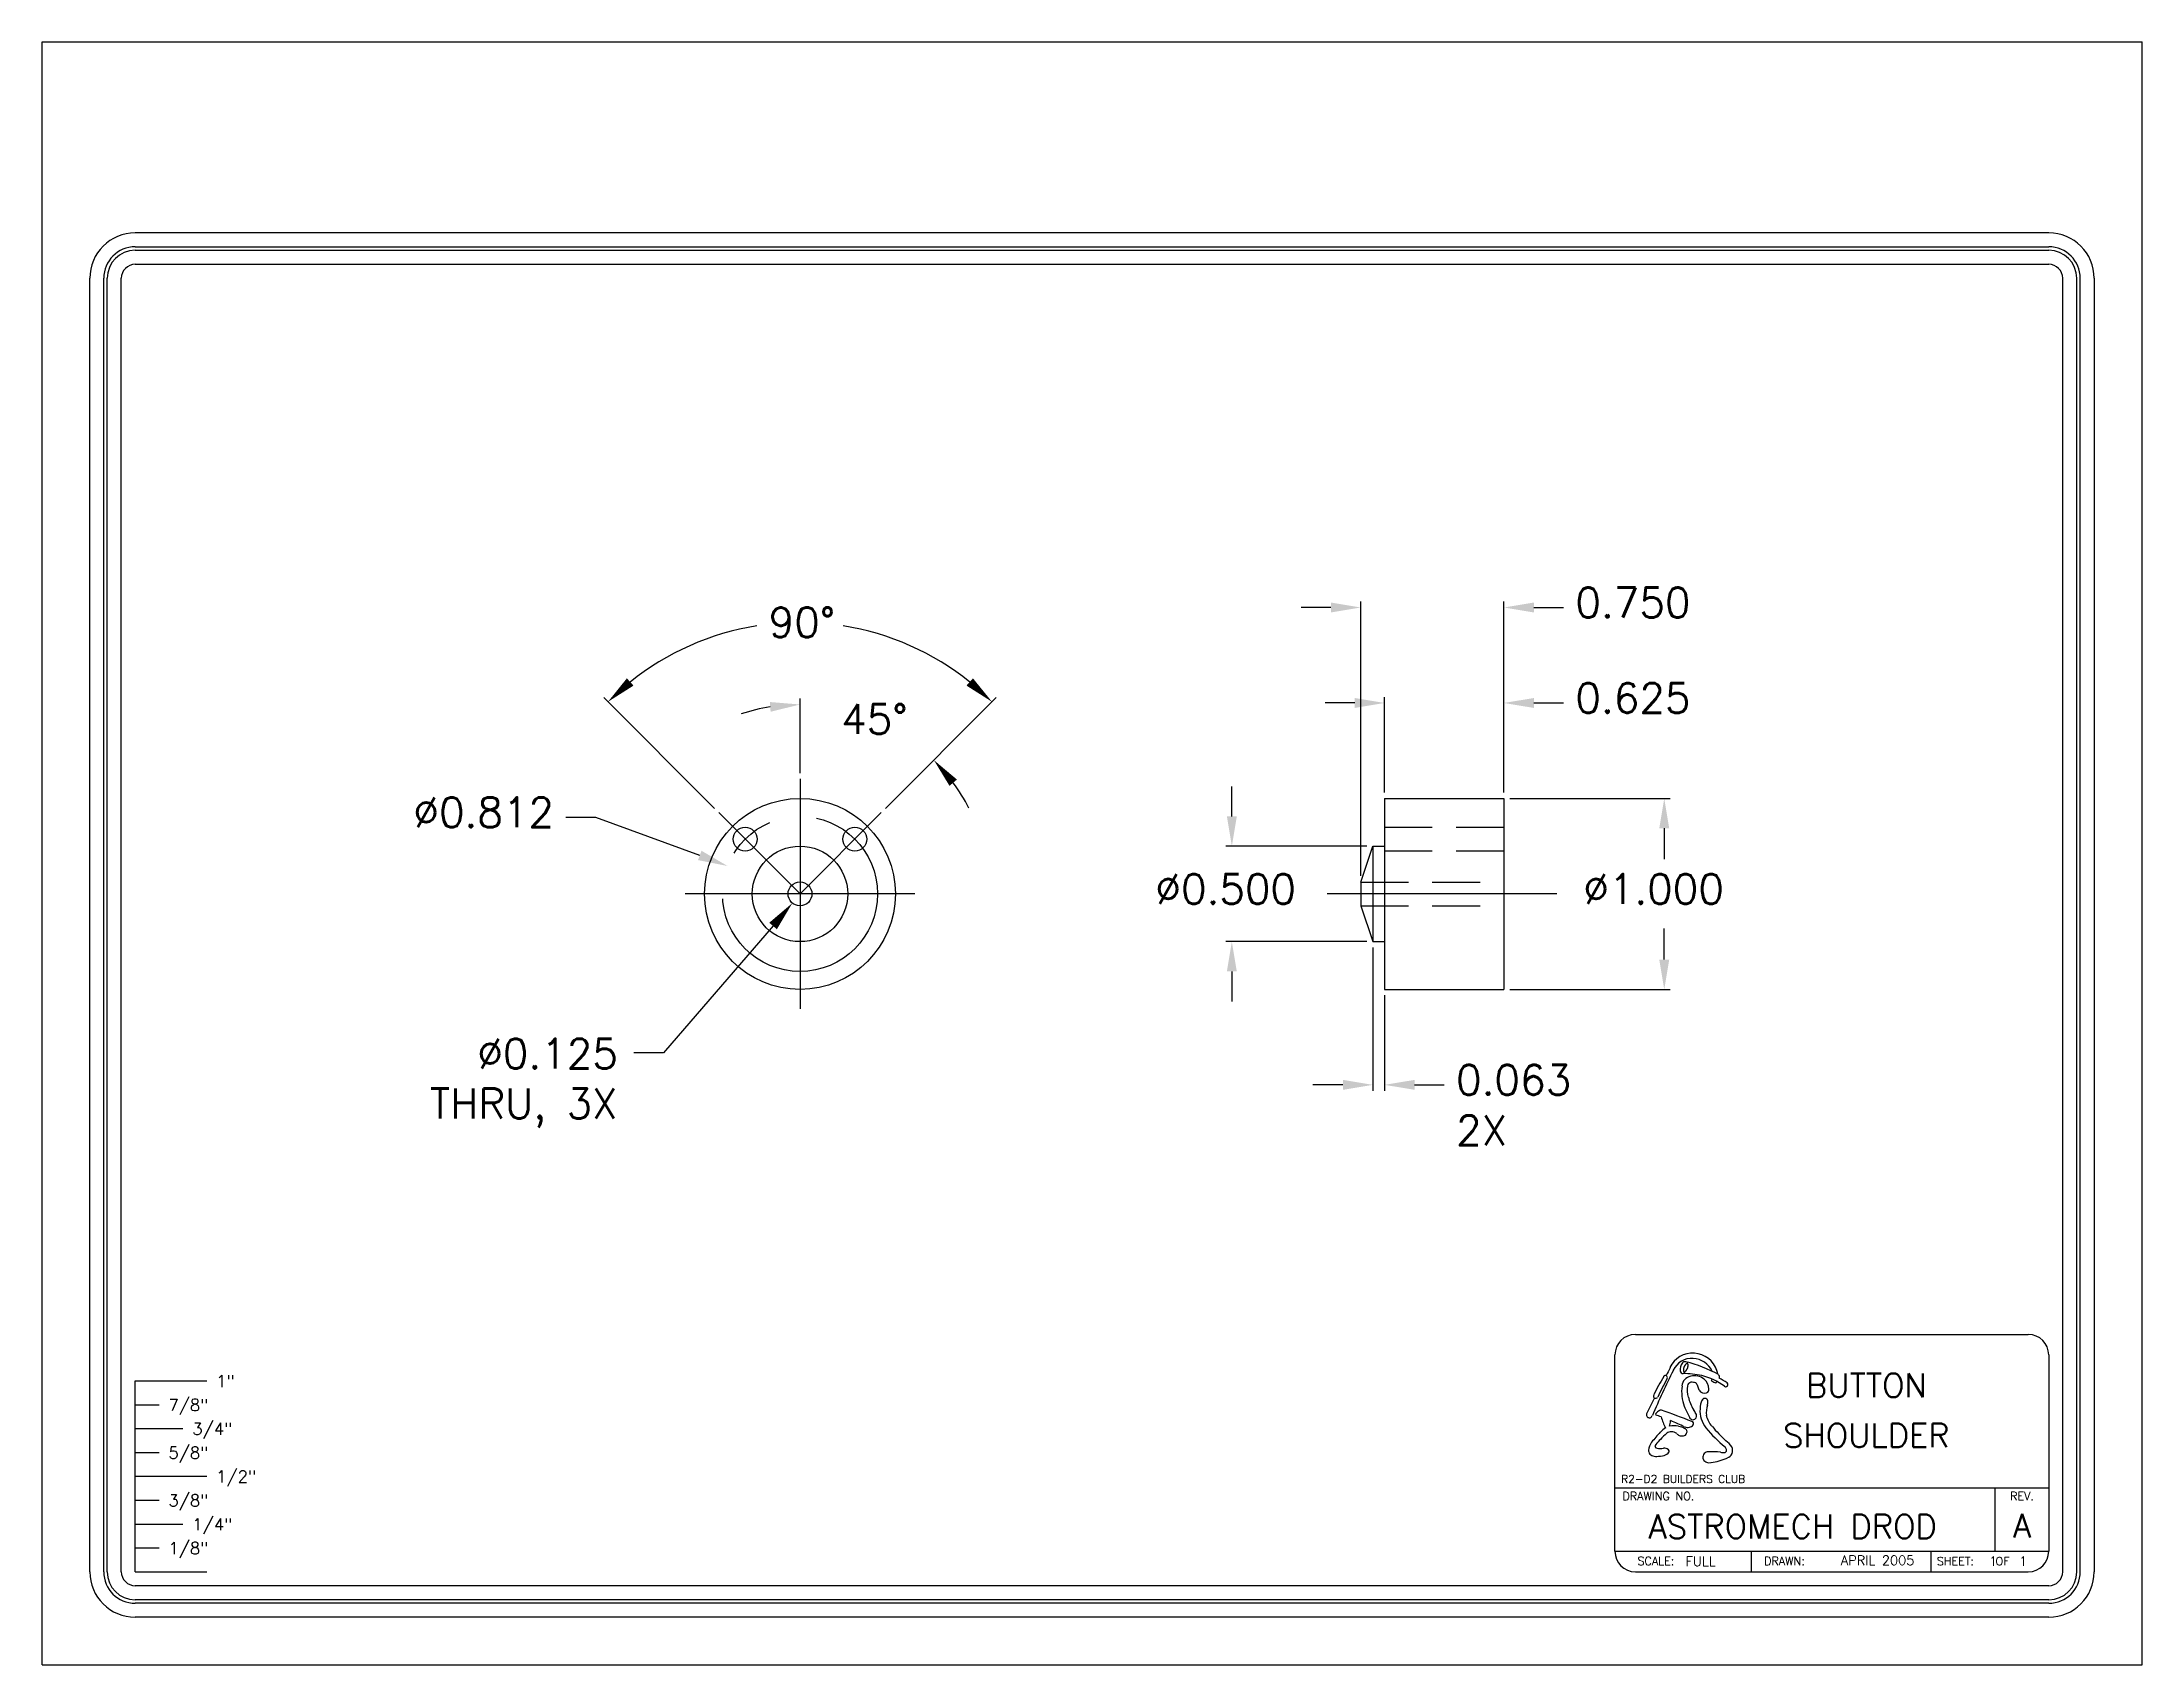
# Model space of a CAD drawing. Extents: x 12 to 23, y 3.7 to 12.2.
import ezdxf
from ezdxf.enums import TextEntityAlignment as Align

# ---------------------------------------------------------------- set-up
doc = ezdxf.new("R2010")
doc.units = 0
doc.linetypes.add('CENTER', pattern=[2, 1.25, -0.25, 0.25, -0.25])
doc.linetypes.add('HIDDEN', pattern=[0.375, 0.25, -0.125])
doc.layers.get('0').update_dxf_attribs({"linetype": 'CONTINUOUS'})
for name, color, linetype in [('DIMENSION', 1, 'CONTINUOUS'), ('FORM', 5, 'CONTINUOUS'), ('SHOULDER_-_BUTTON', 7, 'CONTINUOUS')]:
    doc.layers.add(name, color=color, linetype=linetype)
doc.styles.get("Standard").update_dxf_attribs({"font": 'simplex.shx'})

msp = doc.modelspace()

# ---------------------------------------------------------------- linework, layer by layer
for p, q in [((11.967, 3.688), (11.967, 12.188)), ((11.967, 12.188), (22.967, 12.188)), ((22.967, 3.688), (22.967, 12.188)), ((12.455, 4.176), (12.455, 5.176)), ((12.455, 5.176), (12.83, 5.176)), ((12.455, 5.051), (12.58, 5.051)), ((12.455, 4.926), (12.705, 4.926)), ((12.455, 4.801), (12.58, 4.801)), ((12.455, 4.676), (12.83, 4.676)), ((12.455, 4.551), (12.58, 4.551)), ((12.455, 4.426), (12.705, 4.426)), ((12.455, 4.301), (12.58, 4.301)), ((12.455, 4.176), (12.83, 4.176)), ((11.967, 3.688), (22.967, 3.688))]:
    msp.add_line(p, q)
at = {"layer": 'DIMENSION'}
for p, q in [((18.874, 7.82), (18.874, 9.257)), ((19.624, 8.257), (19.624, 9.257)), ((18.718, 9.226), (18.562, 9.226)), ((19.781, 9.226), (19.937, 9.226)), ((15.489, 8.174), (14.909, 8.754)), ((15.937, 8.359), (15.937, 8.749)), ((16.384, 8.174), (16.965, 8.754)), ((18.843, 8.726), (18.687, 8.726)), ((18.999, 8.257), (18.999, 8.757)), ((19.624, 8.257), (19.624, 8.757)), ((19.781, 8.726), (19.937, 8.726)), ((16.384, 8.174), (16.66, 8.449)), ((18.199, 8.132), (18.199, 8.288)), ((19.656, 8.226), (20.495, 8.226)), ((14.868, 8.127), (14.711, 8.127)), ((15.412, 7.928), (14.868, 8.127)), ((20.464, 8.07), (20.464, 7.908)), ((18.906, 7.976), (18.168, 7.976)), ((15.796, 7.558), (15.222, 6.893)), ((20.464, 7.382), (20.464, 7.544)), ((18.906, 7.476), (18.168, 7.476)), ((18.937, 7.445), (18.937, 6.695)), ((18.199, 7.32), (18.199, 7.163)), ((18.999, 7.195), (18.999, 6.695)), ((19.656, 7.226), (20.495, 7.226)), ((15.222, 6.893), (15.066, 6.893)), ((18.781, 6.726), (18.624, 6.726)), ((19.156, 6.726), (19.312, 6.726))]:
    msp.add_line(p, q, dxfattribs=at)
for radius, start, end in [(1.422, 99.1498, 128.7031), (1.422, 51.2969, 80.8502), (0.992, 99.0361, 108.0721), (0.992, 26.9279, 35.9639)]:
    msp.add_arc((15.937, 7.726), radius, start, end, dxfattribs=at)
for points in [[(18.718, 9.252), (18.718, 9.2), (18.874, 9.226)], [(19.781, 9.252), (19.781, 9.2), (19.624, 9.226)], [(15.065, 8.817), (15.03, 8.855), (14.931, 8.732)], [(16.843, 8.855), (16.809, 8.817), (16.943, 8.732)], [(15.779, 8.731), (15.783, 8.68), (15.937, 8.718)], [(18.843, 8.752), (18.843, 8.7), (18.999, 8.726)], [(19.781, 8.752), (19.781, 8.7), (19.624, 8.726)], [(16.72, 8.292), (16.759, 8.325), (16.638, 8.427)], [(20.438, 8.07), (20.49, 8.07), (20.464, 8.226)], [(18.173, 8.132), (18.225, 8.132), (18.199, 7.976)], [(15.421, 7.952), (15.403, 7.903), (15.558, 7.872)], [(15.776, 7.575), (15.816, 7.541), (15.897, 7.678)], [(18.173, 7.32), (18.225, 7.32), (18.199, 7.476)], [(20.438, 7.382), (20.49, 7.382), (20.464, 7.226)], [(18.781, 6.752), (18.781, 6.7), (18.937, 6.726)], [(19.156, 6.752), (19.156, 6.7), (18.999, 6.726)]]:
    msp.add_solid(points, dxfattribs=at)
at = {"layer": 'FORM'}
for p, q in [((22.478, 11.188), (12.455, 11.188)), ((22.478, 11.114), (12.455, 11.114)), ((22.478, 11.096), (12.455, 11.096)), ((22.478, 11.023), (12.455, 11.023)), ((12.217, 4.176), (12.217, 10.95)), ((12.29, 4.176), (12.29, 10.95)), ((12.308, 4.176), (12.308, 10.95)), ((12.381, 4.176), (12.381, 10.95)), ((22.552, 4.176), (22.552, 10.95)), ((22.625, 4.176), (22.625, 10.95)), ((22.643, 4.176), (22.643, 10.95)), ((22.717, 4.176), (22.717, 10.95)), ((22.478, 4.102), (12.455, 4.102)), ((22.478, 4.029), (12.455, 4.029)), ((22.478, 4.011), (12.455, 4.011)), ((22.478, 3.938), (12.455, 3.938))]:
    msp.add_line(p, q, dxfattribs=at)
at = {"layer": 'FORM', "linetype": 'CONTINUOUS'}
for p, q in [((20.313, 5.419), (22.371, 5.419)), ((20.206, 4.283), (20.206, 5.312)), ((22.478, 5.312), (22.478, 4.283)), ((20.206, 4.615), (22.478, 4.615)), ((22.195, 4.615), (22.195, 4.283)), ((20.206, 4.283), (22.478, 4.283)), ((20.92, 4.283), (20.92, 4.176)), ((21.86, 4.282), (21.86, 4.174)), ((20.313, 4.176), (22.371, 4.176))]:
    msp.add_line(p, q, dxfattribs=at)
at = {"layer": 'FORM', "color": 1}
msp.add_polyline3d([(20.586, 5.266, 0), (20.585, 5.267, 0), (20.585, 5.267, 0), (20.584, 5.267, 0), (20.584, 5.267, 0), (20.584, 5.267, 0), (20.583, 5.267, 0), (20.582, 5.266, 0), (20.582, 5.266, 0), (20.581, 5.266, 0), (20.581, 5.266, 0), (20.58, 5.265, 0), (20.579, 5.265, 0), (20.579, 5.264, 0), (20.578, 5.264, 0), (20.578, 5.263, 0), (20.577, 5.263, 0), (20.576, 5.262, 0), (20.576, 5.262, 0), (20.575, 5.261, 0), (20.574, 5.26, 0), (20.574, 5.259, 0), (20.573, 5.258, 0), (20.573, 5.258, 0), (20.572, 5.257, 0), (20.571, 5.256, 0), (20.571, 5.255, 0), (20.57, 5.254, 0), (20.57, 5.253, 0), (20.569, 5.252, 0), (20.569, 5.251, 0), (20.568, 5.25, 0), (20.568, 5.249, 0), (20.567, 5.248, 0), (20.567, 5.247, 0), (20.566, 5.246, 0), (20.566, 5.245, 0), (20.566, 5.244, 0), (20.565, 5.242, 0), (20.565, 5.241, 0), (20.565, 5.24, 0), (20.564, 5.239, 0), (20.564, 5.238, 0), (20.564, 5.237, 0), (20.564, 5.236, 0), (20.564, 5.235, 0), (20.564, 5.234, 0), (20.564, 5.233, 0), (20.564, 5.233, 0), (20.564, 5.232, 0), (20.564, 5.231, 0), (20.564, 5.23, 0), (20.564, 5.229, 0), (20.564, 5.229, 0), (20.564, 5.228, 0), (20.564, 5.227, 0), (20.564, 5.227, 0), (20.565, 5.226, 0), (20.565, 5.226, 0), (20.565, 5.225, 0), (20.566, 5.225, 0), (20.566, 5.224, 0), (20.566, 5.224, 0), (20.567, 5.224, 0), (20.567, 5.224, 0), (20.568, 5.223, 0), (20.568, 5.223, 0), (20.569, 5.223, 0), (20.569, 5.223, 0), (20.57, 5.223, 0), (20.57, 5.223, 0), (20.571, 5.223, 0), (20.571, 5.224, 0), (20.572, 5.224, 0), (20.572, 5.224, 0), (20.573, 5.225, 0), (20.574, 5.225, 0), (20.574, 5.225, 0), (20.575, 5.226, 0), (20.576, 5.226, 0), (20.576, 5.227, 0), (20.577, 5.228, 0), (20.577, 5.228, 0), (20.578, 5.229, 0), (20.579, 5.23, 0), (20.579, 5.231, 0), (20.58, 5.231, 0), (20.58, 5.232, 0), (20.581, 5.233, 0), (20.582, 5.234, 0), (20.582, 5.235, 0), (20.583, 5.236, 0), (20.583, 5.237, 0), (20.584, 5.238, 0), (20.584, 5.239, 0), (20.585, 5.24, 0), (20.585, 5.241, 0), (20.586, 5.242, 0), (20.586, 5.243, 0), (20.587, 5.244, 0), (20.587, 5.245, 0), (20.587, 5.246, 0), (20.588, 5.247, 0), (20.588, 5.249, 0), (20.588, 5.25, 0), (20.588, 5.251, 0), (20.589, 5.252, 0), (20.589, 5.253, 0), (20.589, 5.254, 0), (20.589, 5.255, 0), (20.589, 5.256, 0), (20.589, 5.256, 0), (20.589, 5.257, 0), (20.589, 5.258, 0), (20.589, 5.259, 0), (20.589, 5.26, 0), (20.589, 5.261, 0), (20.589, 5.261, 0), (20.589, 5.262, 0), (20.589, 5.263, 0), (20.589, 5.263, 0), (20.588, 5.264, 0), (20.588, 5.264, 0), (20.588, 5.265, 0), (20.587, 5.265, 0), (20.587, 5.266, 0), (20.587, 5.266, 0), (20.586, 5.266, 0), (20.586, 5.266, 0)], dxfattribs=at)
at = {"layer": 'FORM'}
for centre, radius, start, end in [((12.455, 10.95), 0.238, 90, 180), ((12.455, 10.95), 0.165, 90, 180), ((22.478, 10.95), 0.238, 0, 90), ((22.478, 10.95), 0.165, 0, 90), ((12.455, 10.95), 0.147, 90, 180), ((12.455, 10.95), 0.0733, 90, 180), ((22.478, 10.95), 0.147, 0, 90), ((22.478, 10.95), 0.0733, 0, 90), ((12.455, 4.176), 0.238, 180, 270), ((12.455, 4.176), 0.165, 180, 270), ((12.455, 4.176), 0.147, 180, 270), ((12.455, 4.176), 0.0733, 180, 270), ((22.478, 4.176), 0.238, 270, 0), ((22.478, 4.176), 0.165, 270, 0), ((22.478, 4.176), 0.147, 270, 0), ((22.478, 4.176), 0.0733, 270, 0)]:
    msp.add_arc(centre, radius, start, end, dxfattribs=at)
at = {"layer": 'FORM', "linetype": 'CONTINUOUS'}
for centre, start, end in [((20.313, 5.312), 90, 180), ((22.371, 5.312), 360, 90), ((20.313, 4.283), 180, 270), ((22.371, 4.283), 270, 0)]:
    msp.add_arc(centre, 0.107, start, end, dxfattribs=at)
at = {"layer": 'FORM', "color": 7}
for centre, radius, start, end in [((20.614, 5.188), 0.133, 18.2326, 154.6361), ((20.607, 5.188), 0.105, 85.4854, 155.5007), ((20.612, 5.181), 0.112, 23.4687, 88.1516), ((24.953, 3.025), 4.959, 153.5831, 156.6069), ((24.237, 3.283), 4.225, 152.341, 152.9694), ((20.612, 5.145), 0.0554, 99.8697, 175.5952), ((20.622, 5.115), 0.0869, 54.1043, 102.9674), ((20.627, 5.132), 0.0704, 0.8907, 49.1139), ((20.659, 5.206), 0.0593, 333.247, 339.1268), ((20.715, 5.178), 0.0034, 157.3748, 243.1832), ((20.794, 5.323), 0.169, 241.5397, 249.3399), ((20.654, 5.202), 0.0905, 336.9972, 341.1119), ((20.654, 5.202), 0.0905, 5.638, 17.7915), ((24.284, 3.146), 4.331, 153.3711, 154.604), ((20.777, 5.119), 0.222, 172.3003, 200.1263), ((20.716, 5.13), 0.132, 171.5259, 197.4947), ((20.608, 5.146), 0.0229, 100.0375, 170.9848), ((20.867, 5.166), 0.287, 195.3231, 209.2908), ((20.609, 5.113), 0.0555, 68.785, 94.7421), ((20.601, 5.134), 0.0415, 20.1831, 47.8338), ((20.531, 5.098), 0.12, 14.2811, 24.9473), ((20.676, 5.144), 0.0333, 210.2865, 287.2592), ((20.735, 5.034), 0.0834, 149.9608, 183.0164), ((20.676, 5.068), 0.0158, 69.7642, 151.8988), ((20.675, 5.067), 0.0175, 357.6694, 65.2511), ((20.679, 5.13), 0.0188, 291.9673, 10.2011), ((20.633, 5.063), 0.0588, 345.3619, 2.6057), ((20.735, 5.167), 0.00187, 246.7424, 343.5507), ((20.386, 4.998), 0.0156, 161.1287, 346.893), ((20.423, 5.001), 0.00437, 120.5491, 251.4839), ((20.504, 4.922), 0.118, 124.2548, 135.0129), ((19.835, 3.367), 1.732, 69.2866, 70.2231), ((20.446, 5.01), 0.0129, 76.4452, 134.3635), ((20.976, 5.154), 0.554, 197.5192, 203.9815), ((19.024, 0.974), 4.292, 68.3272, 70.6061), ((20.329, 4.977), 0.168, 346.5241, 356.715), ((19.835, 3.367), 1.732, 64.8574, 67.5151), ((20.936, 5.181), 0.392, 200.6463, 210.0465), ((20.614, 4.992), 0.0197, 201.5645, 38.0941), ((20.606, 4.952), 0.0117, 325.5245, 75.3405), ((20.395, 4.877), 0.267, 28.4319, 33.8655), ((20.796, 5.019), 0.145, 175.9752, 218.045), ((20.822, 5.008), 0.138, 162.8186, 185.355), ((20.806, 5.022), 0.125, 192.3535, 222.302), ((20.455, 4.807), 0.0737, 140.5469, 175.5193), ((21.181, 4.229), 1.002, 137.4564, 141.4055), ((20.425, 4.835), 0.00972, 124.2549, 201.2233), ((20.781, 4.527), 0.48, 134.541, 138.9147), ((20.531, 4.83), 0.116, 121.505, 139.0958), ((20.598, 4.739), 0.202, 126.6804, 139.7871), ((20.501, 4.869), 0.0401, 90, 125.5975), ((20.514, 4.783), 0.157, 81.0168, 97.6796), ((20.506, 4.885), 0.0237, 63.4627, 100.742), ((20.507, 4.873), 0.035, 50.0038, 75.5417), ((20.57, 4.935), 0.0535, 221.1819, 237.6838), ((20.524, 4.845), 0.0937, 58.748, 81.1062), ((20.556, 4.93), 0.0428, 250.0839, 281.7545), ((20.562, 4.907), 0.0198, 277.7057, 342.6988), ((20.587, 4.967), 0.0353, 243.4858, 285.1066), ((20.567, 4.91), 0.0164, 329.1857, 69.5272), ((20.592, 4.962), 0.0295, 277.7873, 324.4296), ((21.257, 5.405), 0.746, 219.6028, 230.5002), ((21.236, 5.368), 0.676, 219.5063, 228.4276), ((20.714, 4.763), 0.123, 32.9711, 53.7284), ((20.402, 4.812), 0.0212, 178.8843, 204.47), ((20.409, 4.809), 0.0264, 192.6455, 248.2224), ((20.42, 4.831), 0.0508, 245.4026, 275.4098), ((20.427, 4.836), 0.0127, 201.8253, 267.1645), ((20.419, 4.974), 0.194, 271.6993, 283.3954), ((20.443, 4.936), 0.114, 261.666, 278.334), ((20.461, 4.782), 0.0416, 52.9907, 91.7489), ((20.454, 4.827), 0.0426, 283.5752, 324.5897), ((20.479, 4.807), 0.0113, 337.1416, 47.565), ((20.695, 4.775), 0.029, 88.4325, 186.6263), ((20.699, 4.781), 0.0346, 195.7266, 285.3807), ((20.719, 4.543), 0.262, 81.4266, 95.2081), ((20.659, 5.087), 0.343, 278.3733, 293.1521), ((20.774, 4.871), 0.0708, 257.5181, 277.231), ((20.768, 4.811), 0.0229, 12.0254, 52.1436), ((20.778, 4.813), 0.013, 292.2603, 12.8674), ((20.781, 4.811), 0.0412, 287.7475, 27.3521)]:
    msp.add_arc(centre, radius, start, end, dxfattribs=at)
at = {"layer": 'FORM', "color": 5}
for centre, radius, start, end in [((21.251, 4.713), 0.927, 148.4149, 155.1985), ((21.43, 4.649), 1.093, 150.4088, 156.2074), ((20.47, 5.194), 0.0102, 335.3232, 152.6722), ((20.612, 5.233), 0.0644, 145.6086, 184.3667), ((20.562, 5.229), 0.0147, 183.998, 273.3138), ((20.572, 5.26), 0.016, 75.2447, 147.693), ((20.56, 4.709), 0.505, 78.393, 89.648), ((20.382, 4.529), 0.772, 61.6372, 75.392), ((20.554, 4.826), 0.393, 54.9325, 74.1529), ((20.734, 5.195), 0.0195, 342.6983, 41.6728), ((20.658, 4.987), 0.223, 52.7669, 65.0636), ((20.419, 5.096), 0.0117, 152.1811, 330.991), ((20.787, 5.156), 0.0109, 227.6203, 57.4121)]:
    msp.add_arc(centre, radius, start, end, dxfattribs=at)
at = {"layer": 'SHOULDER_-_BUTTON', "linetype": 'CENTER'}
for p, q in [((15.937, 8.328), (15.937, 7.124)), ((15.937, 7.726), (15.511, 8.152)), ((15.937, 7.726), (16.362, 8.152)), ((16.539, 7.726), (15.335, 7.726)), ((19.902, 7.726), (18.698, 7.726))]:
    msp.add_line(p, q, dxfattribs=at)
at = {"layer": 'SHOULDER_-_BUTTON'}
for p, q in [((18.999, 8.226), (19.624, 8.226)), ((18.999, 8.226), (18.999, 7.226)), ((19.624, 8.226), (19.624, 7.226)), ((18.874, 7.788), (18.937, 7.976)), ((18.937, 7.976), (18.999, 7.976)), ((18.937, 7.976), (18.937, 7.476)), ((18.874, 7.788), (18.874, 7.663)), ((18.874, 7.663), (18.937, 7.476)), ((18.937, 7.476), (18.999, 7.476)), ((18.999, 7.226), (19.624, 7.226))]:
    msp.add_line(p, q, dxfattribs=at)
at = {"layer": 'SHOULDER_-_BUTTON', "linetype": 'HIDDEN'}
for p, q in [((18.999, 8.076), (19.624, 8.076)), ((18.999, 7.951), (19.624, 7.951)), ((18.874, 7.788), (19.624, 7.788)), ((18.874, 7.663), (19.624, 7.663))]:
    msp.add_line(p, q, dxfattribs=at)
at = {"layer": 'SHOULDER_-_BUTTON'}
for centre, radius in [((15.937, 7.726), 0.5), ((15.65, 8.013), 0.0625), ((16.224, 8.013), 0.0625), ((15.937, 7.726), 0.25), ((15.937, 7.726), 0.0625)]:
    msp.add_circle(centre, radius, dxfattribs=at)
at = {"layer": 'SHOULDER_-_BUTTON', "linetype": 'CENTER'}
msp.add_circle((15.937, 7.726), 0.406, dxfattribs=at)

# ---------------------------------------------------------------- texts
for s, p in [('1"', (12.879, 5.143)), ('7/8"', (12.629, 5.018)), ('3/4"', (12.754, 4.893)), ('5/8"', (12.629, 4.768)), ('1/2"', (12.879, 4.643)), ('3/8"', (12.629, 4.518)), ('1/4"', (12.754, 4.393)), ('1/8"', (12.629, 4.268))]:
    msp.add_text(s, height=0.0625).set_placement(p)
at = {"layer": 'DIMENSION'}
for s, p in [('0.750', (19.999, 9.174)), ('90°', (15.773, 9.07)), ('0.625', (19.999, 8.674)), ('45°', (16.153, 8.564)), ('%%c0.812', (13.912, 8.075)), ('%%c0.500', (17.799, 7.674)), ('%%c1.000', (20.04, 7.674)), ('0.063', (19.374, 6.674)), ('2X', (19.374, 6.41))]:
    msp.add_text(s, height=0.1562, dxfattribs=at).set_placement(p)
for s, p in [('%%c0.125', (14.983, 6.811)), ('THRU, 3X', (14.982, 6.55))]:
    msp.add_text(s, height=0.1562, dxfattribs=at).set_placement(p, align=Align.RIGHT)
at = {"layer": 'FORM'}
for s, p in [('BUTTON', (21.523, 5.09)), ('SHOULDER', (21.523, 4.828))]:
    msp.add_text(s, height=0.1241, dxfattribs=at).set_placement(p, align=Align.CENTER)
at = {"layer": 'FORM', "color": 7}
msp.add_text('R2-D2 BUILDERS CLUB', height=0.04103, dxfattribs=at).set_placement((20.238, 4.641))
at = {"layer": 'FORM', "linetype": 'CONTINUOUS'}
for s, height, p in [('DRAWING NO.', 0.04287, (20.245, 4.551)), ('SCALE:', 0.0429, (20.324, 4.211)), ('DRAWN:', 0.0429, (20.987, 4.211)), ('SHEET:   OF', 0.04287, (21.892, 4.21))]:
    msp.add_text(s, height=height, dxfattribs=at).set_placement(p)
msp.add_text('REV.', height=0.0429, dxfattribs=at).set_placement((22.338, 4.551), align=Align.CENTER)
at = {"layer": 'FORM'}
for s, height, p in [('ASTROMECH DROD', 0.12405, (20.382, 4.351)), ('A', 0.124, (22.291, 4.356)), ('FULL', 0.0496, (20.576, 4.206)), ('1   1', 0.0496, (22.166, 4.207))]:
    msp.add_text(s, height=height, dxfattribs=at).set_placement(p)
msp.add_text('APRIL 2005', height=0.0496, dxfattribs=at).set_placement((21.774, 4.211), align=Align.RIGHT)

doc.saveas('drawing.dxf')
